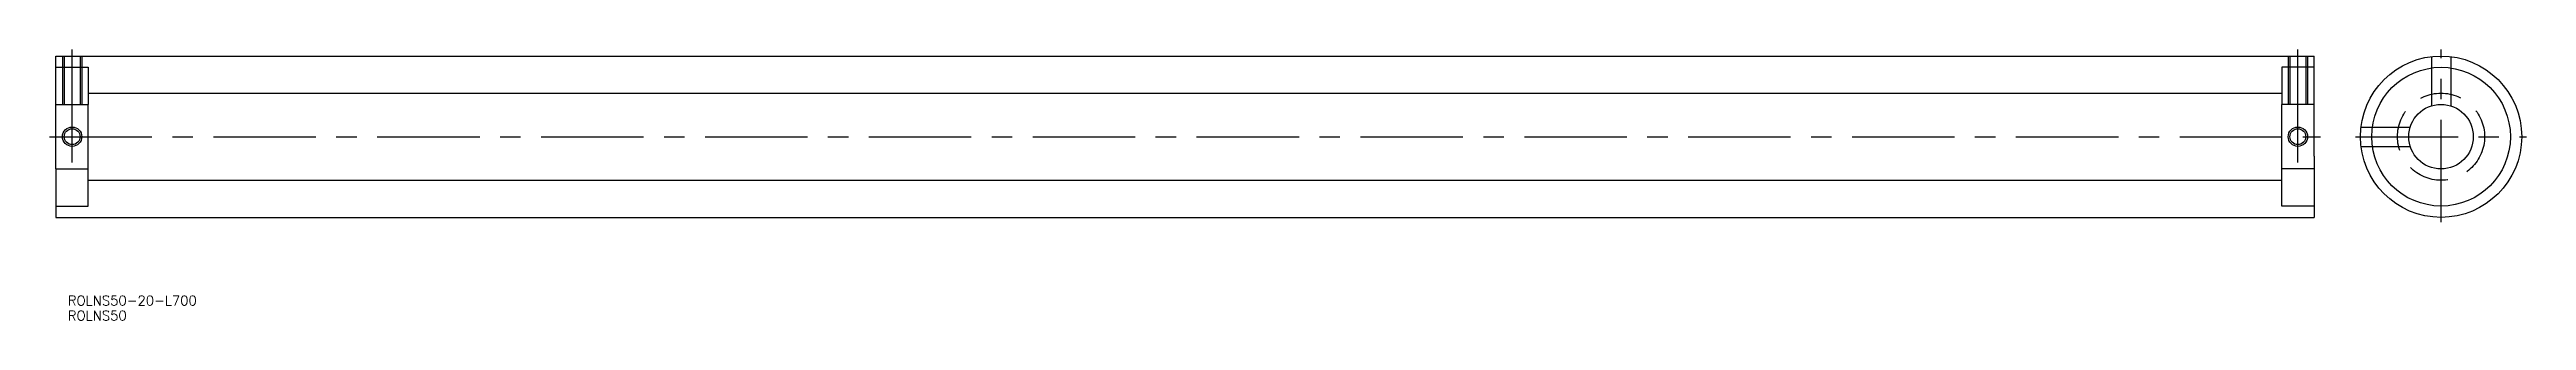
# Model space of a CAD drawing. Extents: x -2 to 766, y -57 to 27.
import ezdxf

# ---------------------------------------------------------------- set-up
doc = ezdxf.new("R2010")
doc.units = 0
doc.linetypes.add('CENTER', pattern=[50.8, 31.75, -6.35, 6.35, -6.35])
doc.linetypes.add('DASHED', pattern=[19.05, 12.7, -6.35])
doc.layers.get('0').update_dxf_attribs({"linetype": 'CONTINUOUS'})
doc.layers.add('CENTER', color=1, linetype='CENTER')
doc.styles.get("Standard").update_dxf_attribs({"font": 'txt.shx', "height": 3, "bigfont": 'bigfont.shx'})

# ---------------------------------------------------------------- blocks, each defined once
blk = doc.blocks.new('*U10')
at = {"color": 7, "linetype": 'CONTINUOUS'}
blk.add_text('ROLNS50-20-L700', height=3, dxfattribs=at).set_placement((3.66, -52.28))
blk = doc.blocks.new('*U11')
at = {"color": 7, "linetype": 'CONTINUOUS'}
blk.add_text('ROLNS50', height=3, dxfattribs=at).set_placement((3.66, -56.94))

msp = doc.modelspace()

# ---------------------------------------------------------------- linework, layer by layer
at = {"color": 7, "linetype": 'CONTINUOUS'}
for p, q in [((0, 10), (0, 25)), ((0, 21.5), (0, 25)), ((0, 25), (700, 25)), ((2.54, 25), (2.54, 10)), ((7.46, 25), (7.46, 10)), ((692.54, 25), (692.54, 10)), ((697.46, 25), (697.46, 10)), ((700, 16), (700, 25)), ((0, 21.5), (10, 21.5)), ((10, 21.5), (10, 10)), ((700, 21.5), (690, 21.5)), ((690, 21.5), (690, 10)), ((700, 6), (700, 16)), ((0, -10), (0, 10)), ((0, 10), (10, 10)), ((10, 13.5), (690, 13.5)), ((10, -10), (10, 10)), ((690, -10), (690, 10)), ((700, 10), (690, 10)), ((700, -6), (700, 6)), ((700, -6), (700, -16)), ((0, -10), (0, -21.5)), ((0, -10), (10, -10)), ((10, -21.5), (10, -10)), ((10, -13.5), (690, -13.5)), ((690, -21.5), (690, -10)), ((700, -10), (690, -10)), ((0, -21.5), (10, -21.5)), ((0, -21.5), (0, -25)), ((700, -21.5), (690, -21.5)), ((700, -16), (700, -25)), ((0, -25), (700, -25))]:
    msp.add_line(p, q, dxfattribs=at)
at = {"color": 3, "linetype": 'CONTINUOUS'}
for p, q in [((2, 25), (2, 10)), ((8, 25), (8, 10)), ((692, 25), (692, 10)), ((698, 25), (698, 10)), ((736.38, 24.82), (736.38, 9.54)), ((742.38, 24.82), (742.38, 9.54)), ((714.56, 3), (729.84, 3)), ((714.56, -3), (729.84, -3))]:
    msp.add_line(p, q, dxfattribs=at)
at = {"color": 1, "linetype": 'CONTINUOUS'}
for p, q in [((5, -8), (5, 27)), ((695, -8), (695, 27))]:
    msp.add_line(p, q, dxfattribs=at)
at = {"color": 7, "linetype": 'CONTINUOUS'}
for centre, radius in [((739.38, 0), 25), ((739.38, 0), 21.5), ((739.38, 0), 10), ((5, 0), 2.46), ((695, 0), 2.46)]:
    msp.add_circle(centre, radius, dxfattribs=at)
at = {"color": 3, "linetype": 'DASHED'}
msp.add_circle((739.38, 0), 13.5, dxfattribs=at)
at = {"color": 3, "linetype": 'CONTINUOUS'}
for centre in [(5, 0), (695, 0)]:
    msp.add_circle(centre, 3, dxfattribs=at)
at = {"layer": 'CENTER', "color": 1, "linetype": 'CENTER'}
for p, q in [((739.38, -26.49), (739.38, 27)), ((-2, 0), (702, 0)), ((712.89, 0), (765.86, 0))]:
    msp.add_line(p, q, dxfattribs=at)

# ---------------------------------------------------------------- block references
at = {"color": 7, "linetype": 'CONTINUOUS'}
for name in ['*U10', '*U11']:
    msp.add_blockref(name, (0, 0), dxfattribs=at)

doc.saveas('drawing.dxf')
